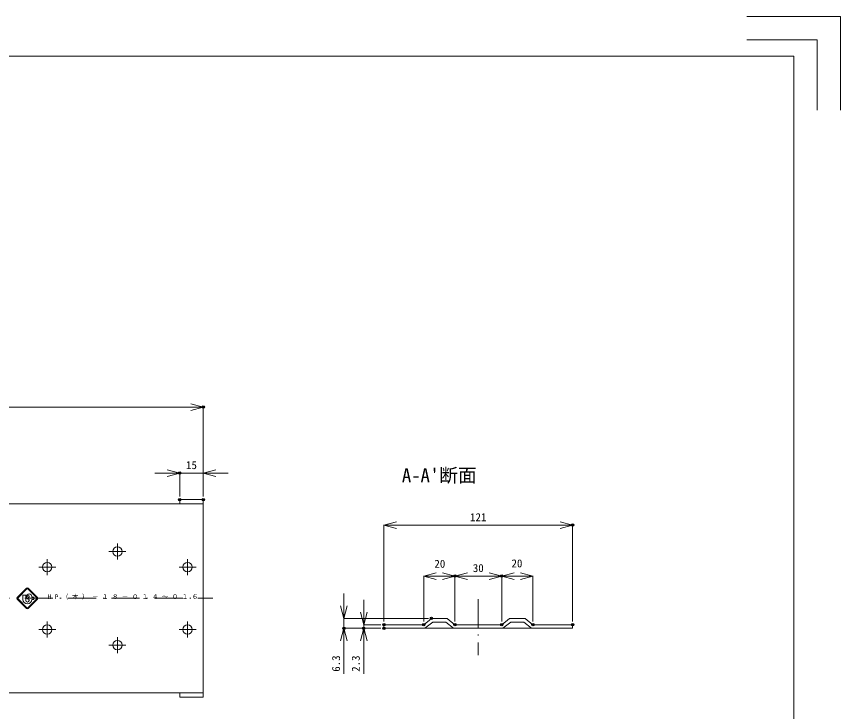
# Model space of a CAD drawing. Units: millimetres, scale not verified. Extents: x -630 to 630, y -1503 to 1503.
# Drawn here: x 102 to 630, y -1058 to -612 of the extents above; entities that cross this region are included whole.
import ezdxf
from ezdxf.enums import TextEntityAlignment as Align

# ---------------------------------------------------------------- set-up
doc = ezdxf.new("R2010")
doc.units = ezdxf.units.MM
doc.header["$LTSCALE"] = 3
doc.header["$PDMODE"] = 32
doc.header["$PDSIZE"] = 1.5
doc.linetypes.add('DASHED_DOTTED', pattern=[9.25, 6, -1.5, 0.25, -1.5])
doc.layers.add('0-2_Defpoints', color=7, linetype='Continuous')
doc.layers.add('0-E_0 @ 1', color=7, linetype='Continuous')
for name, color, linetype, lineweight in [('0-4_レイヤ0', 2, 'Continuous', 18), ('0-B_枠_印刷なし', 3, 'Continuous', 18), ('0-F_0', 4, 'Continuous', 5), ('1-0_レイヤ15', 2, 'Continuous', 18)]:
    doc.layers.add(name, color=color, linetype=linetype, lineweight=lineweight)
doc.styles.add('ＭＳ ゴシック', font='')
doc.styles.get('ＭＳ ゴシック').set_extended_font_data('MS Gothic')

# ---------------------------------------------------------------- blocks, each defined once
blk = doc.blocks.new('_Open30')
at = {"layer": '0-F_0', "color": 7}
blk.add_line((0, 0), (-1, 0), dxfattribs=at)
blk.add_lwpolyline([(-1, 0.2679), (0, 0), (-1, -0.2679)], dxfattribs=at)
blk = doc.blocks.new('D313')
at = {"layer": '0-2_Defpoints'}
for p in [(1216.742, 585.61), (1095.742, 521.786), (1216.742, 521.786)]:
    blk.add_point(p, dxfattribs=at)
at = {"layer": '0-F_0', "lineweight": 18}
for p, q in [((1095.742, 523.786), (1095.742, 585.79)), ((1103.742, 585.61), (1208.742, 585.61)), ((1216.742, 523.786), (1216.742, 585.79))]:
    blk.add_line(p, q, dxfattribs=at)
at = {"layer": '0-F_0', "xscale": 8, "yscale": 8, "rotation": 180}
blk.add_blockref('_Open30', (1095.742, 585.61), dxfattribs=at)
at = {"layer": '0-F_0', "xscale": 8, "yscale": 8}
blk.add_blockref('_Open30', (1216.742, 585.61), dxfattribs=at)
at = {"layer": '0-F_0', "color": 7, "style": 'ＭＳ ゴシック'}
blk.add_text('121', height=5.132, dxfattribs=at).set_placement((1150.992, 586.61), align=Align.BOTTOM_LEFT)
blk = doc.blocks.new('D312')
at = {"layer": '0-2_Defpoints'}
for p in [(1141.242, 552.995), (1121.242, 521.786), (1141.242, 521.786)]:
    blk.add_point(p, dxfattribs=at)
at = {"layer": '0-F_0', "lineweight": 18}
for p, q in [((1121.242, 523.786), (1121.242, 553.175)), ((1129.242, 552.995), (1133.242, 552.995)), ((1141.242, 523.786), (1141.242, 553.175))]:
    blk.add_line(p, q, dxfattribs=at)
at = {"layer": '0-F_0', "xscale": 8, "yscale": 8, "rotation": 180}
blk.add_blockref('_Open30', (1121.242, 552.995), dxfattribs=at)
at = {"layer": '0-F_0', "xscale": 8, "yscale": 8}
blk.add_blockref('_Open30', (1141.242, 552.995), dxfattribs=at)
at = {"layer": '0-F_0', "color": 7, "style": 'ＭＳ ゴシック'}
blk.add_text('20', height=5.132, dxfattribs=at).set_placement((1128.1, 556.747), align=Align.BOTTOM_LEFT)
blk = doc.blocks.new('D311')
at = {"layer": '0-2_Defpoints'}
for p in [(1171.242, 552.995), (1141.242, 521.786), (1171.242, 521.786)]:
    blk.add_point(p, dxfattribs=at)
at = {"layer": '0-F_0', "lineweight": 18}
for p, q in [((1141.242, 523.786), (1141.242, 553.175)), ((1149.242, 552.995), (1163.242, 552.995)), ((1171.242, 523.786), (1171.242, 553.175))]:
    blk.add_line(p, q, dxfattribs=at)
at = {"layer": '0-F_0', "xscale": 8, "yscale": 8, "rotation": 180}
blk.add_blockref('_Open30', (1141.242, 552.995), dxfattribs=at)
at = {"layer": '0-F_0', "xscale": 8, "yscale": 8}
blk.add_blockref('_Open30', (1171.242, 552.995), dxfattribs=at)
at = {"layer": '0-F_0', "color": 7, "style": 'ＭＳ ゴシック'}
blk.add_text('30', height=5.132, dxfattribs=at).set_placement((1152.742, 553.995), align=Align.BOTTOM_LEFT)
blk = doc.blocks.new('D310')
at = {"layer": '0-2_Defpoints'}
for p in [(1171.242, 552.995), (1171.242, 521.786), (1191.242, 521.786)]:
    blk.add_point(p, dxfattribs=at)
at = {"layer": '0-F_0', "lineweight": 18}
for p, q in [((1171.242, 523.786), (1171.242, 553.175)), ((1183.242, 552.995), (1179.242, 552.995)), ((1191.242, 523.786), (1191.242, 553.175))]:
    blk.add_line(p, q, dxfattribs=at)
at = {"layer": '0-F_0', "xscale": 8, "yscale": 8, "rotation": 180}
blk.add_blockref('_Open30', (1171.242, 552.995), dxfattribs=at)
at = {"layer": '0-F_0', "xscale": 8, "yscale": 8}
blk.add_blockref('_Open30', (1191.242, 552.995), dxfattribs=at)
at = {"layer": '0-F_0', "color": 7, "style": 'ＭＳ ゴシック'}
blk.add_text('20', height=5.132, dxfattribs=at).set_placement((1177.541, 557.002), align=Align.BOTTOM_LEFT)
blk = doc.blocks.new('D309')
at = {"layer": '0-2_Defpoints'}
for p in [(1126.242, 525.786), (1070.128, 519.486), (1095.742, 519.486)]:
    blk.add_point(p, dxfattribs=at)
at = {"layer": '0-F_0', "lineweight": 18}
for p, q in [((1070.128, 533.786), (1070.128, 541.786)), ((1124.242, 525.786), (1069.948, 525.786)), ((1070.128, 525.786), (1070.128, 519.486)), ((1093.742, 519.486), (1069.948, 519.486)), ((1070.128, 511.486), (1070.128, 490.31))]:
    blk.add_line(p, q, dxfattribs=at)
at = {"layer": '0-F_0', "xscale": 8, "yscale": 8}
for p, rotation in [((1070.128, 525.786), 270), ((1070.128, 519.486), 90)]:
    blk.add_blockref('_Open30', p, dxfattribs=dict(at, rotation=rotation))
at = {"layer": '0-F_0', "color": 7, "style": 'ＭＳ ゴシック'}
blk.add_text('6.3', height=5.132, rotation=90, dxfattribs=at).set_placement((1069.128, 491.648), align=Align.BOTTOM_LEFT)
blk = doc.blocks.new('D308')
at = {"layer": '0-2_Defpoints'}
for p in [(979.858, 661.281), (979.858, 602.001)]:
    blk.add_point(p, dxfattribs=at)
at = {"layer": '0-F_0', "lineweight": 18}
for p, q in [((407.858, 661.281), (971.858, 661.281)), ((979.858, 604.001), (979.858, 661.461))]:
    blk.add_line(p, q, dxfattribs=at)
at = {"layer": '0-F_0', "xscale": 8, "yscale": 8}
blk.add_blockref('_Open30', (979.858, 661.281), dxfattribs=at)
blk = doc.blocks.new('D306')
at = {"layer": '0-2_Defpoints'}
for p in [(964.858, 618.99), (964.858, 602.001), (979.858, 602.001)]:
    blk.add_point(p, dxfattribs=at)
at = {"layer": '0-F_0', "lineweight": 18}
for p, q in [((956.858, 618.99), (948.858, 618.99)), ((964.858, 604.001), (964.858, 619.17)), ((979.858, 618.99), (964.858, 618.99)), ((979.858, 604.001), (979.858, 619.17)), ((987.858, 618.99), (995.858, 618.99))]:
    blk.add_line(p, q, dxfattribs=at)
at = {"layer": '0-F_0', "xscale": 8, "yscale": 8}
blk.add_blockref('_Open30', (964.858, 618.99), dxfattribs=at)
at = {"layer": '0-F_0', "xscale": 8, "yscale": 8, "rotation": 180}
blk.add_blockref('_Open30', (979.858, 618.99), dxfattribs=at)
at = {"layer": '0-F_0', "color": 7, "style": 'ＭＳ ゴシック'}
blk.add_text('15', height=5.132, dxfattribs=at).set_placement((968.858, 619.99), align=Align.BOTTOM_LEFT)
blk = doc.blocks.new('D299')
at = {"layer": '0-2_Defpoints'}
for p in [(1082.792, 519.486), (1095.742, 521.786), (1095.742, 519.486)]:
    blk.add_point(p, dxfattribs=at)
at = {"layer": '0-F_0', "lineweight": 18}
for p, q in [((1082.792, 529.786), (1082.792, 537.786)), ((1093.742, 521.786), (1082.612, 521.786)), ((1093.742, 519.486), (1082.612, 519.486)), ((1082.792, 521.786), (1082.792, 519.486)), ((1082.792, 511.486), (1082.792, 490.27))]:
    blk.add_line(p, q, dxfattribs=at)
at = {"layer": '0-F_0', "xscale": 8, "yscale": 8}
for p, rotation in [((1082.792, 521.786), 270), ((1082.792, 519.486), 90)]:
    blk.add_blockref('_Open30', p, dxfattribs=dict(at, rotation=rotation))
at = {"layer": '0-F_0', "color": 7, "style": 'ＭＳ ゴシック'}
blk.add_text('2.3', height=5.132, rotation=90, dxfattribs=at).set_placement((1081.792, 491.628), align=Align.BOTTOM_LEFT)

msp = doc.modelspace()

# ---------------------------------------------------------------- linework, layer by layer
at = {"layer": '0-4_レイヤ0', "color": 7}
for p, q in [((108.034, -978.511), (102.141, -984.404)), ((102.612, -984.639), (108.269, -978.982)), ((108.976, -978.982), (114.633, -984.639)), ((115.105, -984.404), (109.212, -978.511)), ((102.141, -985.582), (108.034, -991.475)), ((108.269, -991.003), (102.612, -985.346)), ((105.79, -982.993), (105.79, -985.659)), ((105.79, -982.993), (107.54, -982.993)), ((107.54, -982.993), (107.54, -986.326)), ((114.633, -985.346), (108.976, -991.003)), ((109.706, -984.159), (109.123, -984.159)), ((109.212, -991.475), (115.105, -985.582)), ((109.706, -984.159), (109.706, -983.576)), ((109.706, -986.326), (109.706, -985.659)), ((111.456, -984.159), (111.456, -983.909)), ((112.79, -984.159), (111.456, -984.159)), ((111.456, -985.659), (112.79, -985.659)), ((112.79, -985.659), (112.79, -984.159))]:
    msp.add_line(p, q, dxfattribs=at)
for centre, radius, start, end in [((109.706, -983.909), 1.75, 0, 270), ((108.623, -979.1), 0.833, 45, 135), ((108.623, -979.336), 0.5, 45, 135), ((102.73, -984.993), 0.833, 135, 225), ((102.966, -984.993), 0.5, 135, 225), ((108.623, -985.659), 2.833, 180, 0), ((108.623, -986.326), 1.083, 180, 0), ((109.123, -983.576), 0.583, 0, 270), ((114.28, -984.993), 0.5, 315, 45), ((114.515, -984.993), 0.833, 315, 45), ((108.623, -990.885), 0.833, 225, 315), ((108.623, -990.65), 0.5, 225, 315)]:
    msp.add_arc(centre, radius, start, end, dxfattribs=at)
at = {"layer": '0-B_枠_印刷なし'}
for p, q in [((570, -612.042), (630, -612.042)), ((630, -672.042), (630, -612.042)), ((570, -627.042), (615, -627.042)), ((615, -672.042), (615, -627.042))]:
    msp.add_line(p, q, dxfattribs=at)
at = {"layer": '0-F_0'}
for p, q in [((-68.651, -924.493), (206.349, -924.493)), ((221.349, -924.493), (206.349, -924.493)), ((221.349, -924.493), (221.349, -1045.493)), ((377.733, -997.908), (382.733, -1001.908)), ((417.733, -997.908), (412.733, -1001.908)), ((337.233, -1001.908), (362.733, -1001.908)), ((337.233, -1001.908), (337.233, -1004.208)), ((368.54, -1000.208), (363.54, -1004.208)), ((376.926, -1000.208), (368.54, -1000.208)), ((382.733, -1001.908), (397.733, -1001.908)), ((412.733, -1001.908), (397.733, -1001.908)), ((418.54, -1000.208), (426.926, -1000.208)), ((426.926, -1000.208), (431.926, -1004.208)), ((458.233, -1001.908), (432.733, -1001.908)), ((458.233, -1001.908), (458.233, -1004.208)), ((337.233, -1004.208), (363.54, -1004.208)), ((363.54, -1004.208), (381.926, -1004.208)), ((413.54, -1004.208), (431.926, -1004.208)), ((458.233, -1004.208), (431.926, -1004.208)), ((-68.651, -1045.493), (206.349, -1045.493)), ((221.349, -1045.493), (206.349, -1045.493))]:
    msp.add_line(p, q, dxfattribs=at)
at = {"layer": '0-F_0', "lineweight": 18}
for p, q in [((166.349, -960.119), (166.349, -949.866)), ((171.831, -954.993), (160.867, -954.993)), ((121.349, -970.119), (121.349, -959.866)), ((211.349, -970.119), (211.349, -959.866)), ((126.831, -964.993), (115.867, -964.993)), ((205.867, -964.993), (216.831, -964.993)), ((121.349, -1010.119), (121.349, -999.866)), ((211.349, -999.866), (211.349, -1010.119)), ((126.831, -1004.993), (115.867, -1004.993)), ((205.867, -1004.993), (216.831, -1004.993)), ((166.349, -1020.119), (166.349, -1009.866)), ((171.831, -1014.993), (160.867, -1014.993))]:
    msp.add_line(p, q, dxfattribs=at)
at = {"layer": '0-F_0', "linetype": 'DASHED_DOTTED', "lineweight": 18}
for p, q in [((-364.807, -984.993), (227.505, -984.993)), ((397.733, -985.634), (397.733, -1021.337))]:
    msp.add_line(p, q, dxfattribs=at)
at = {"layer": '0-F_0'}
for points in [[(221.349, -924.493), (221.349, -921.693), (206.349, -921.693), (206.349, -924.493)], [(377.733, -997.908), (367.733, -997.908), (362.733, -1001.908)], [(417.733, -997.908), (427.733, -997.908), (432.733, -1001.908)], [(376.926, -1000.208), (381.926, -1004.208), (397.733, -1004.208)], [(418.54, -1000.208), (413.54, -1004.208), (397.733, -1004.208)], [(221.349, -1045.493), (221.349, -1048.293), (206.349, -1048.293), (206.349, -1045.493)]]:
    msp.add_lwpolyline(points, dxfattribs=at)
for centre in [(166.349, -954.993), (121.349, -964.993), (211.349, -964.993), (121.349, -1004.993), (211.349, -1004.993), (166.349, -1014.993)]:
    msp.add_circle(centre, 3, dxfattribs=at)
at = {"layer": '1-0_レイヤ15'}
msp.add_line((600, -637.542), (-600, -637.542), dxfattribs=at)
msp.add_lwpolyline([(600, -637.542), (600, -1477.542), (-600, -1477.542)], dxfattribs=at)

# ---------------------------------------------------------------- block references
at = {"layer": '0-E_0 @ 1'}
for name in ['D308', 'D306', 'D313', 'D312', 'D310', 'D311', 'D309', 'D299']:
    msp.add_blockref(name, (-758.509, -1523.694), dxfattribs=at)

# ---------------------------------------------------------------- texts
at = {"layer": '0-F_0', "color": 7, "style": 'ＭＳ ゴシック'}
for s, height, p in [("A-A'断面", 8.798, (348.744, -913.179)), ('H P （ 木 ） － １ ８ － ０ １ ４ ～ ０ １ ６', 2.933, (121.66, -986.271))]:
    msp.add_text(s, height=height, dxfattribs=at).set_placement(p, align=Align.BOTTOM_LEFT)

doc.saveas('drawing.dxf')
